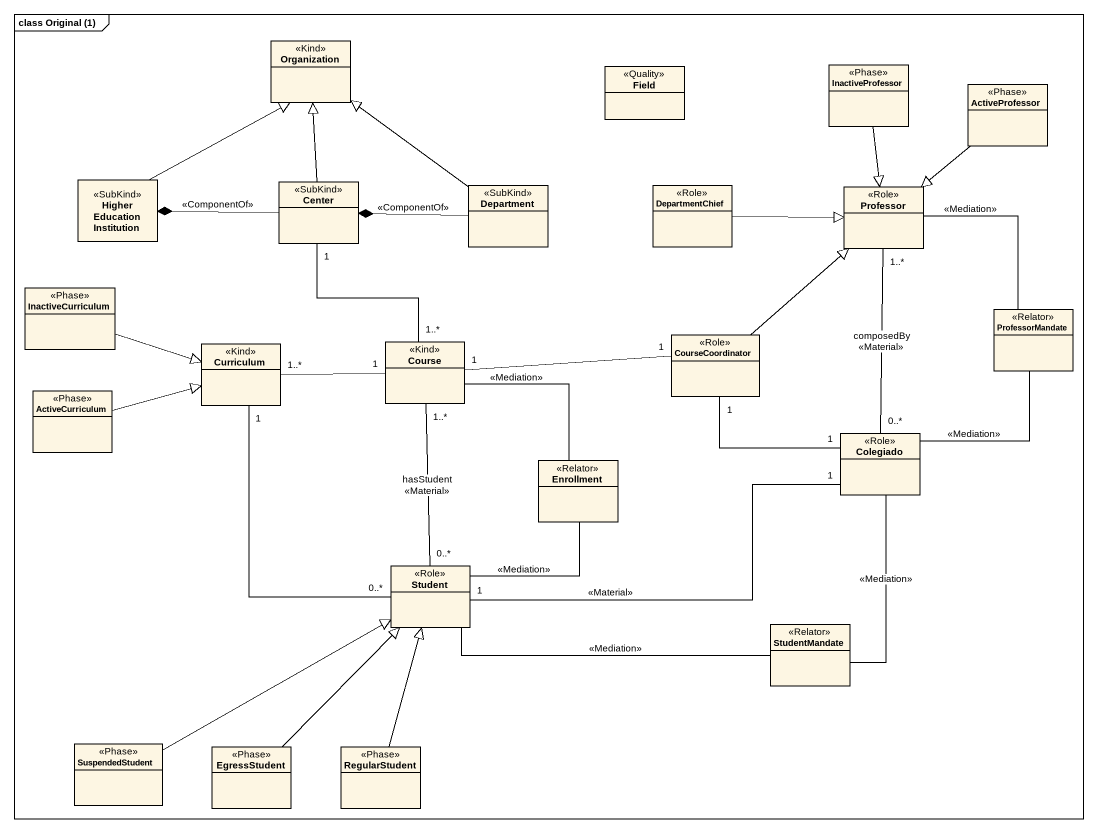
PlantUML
@startuml
mainframe class Original (1)
hide circle
hide empty members
class Organization <<Kind>>
class Field <<Quality>>
class InactiveProfessor <<Phase>>
class ActiveProfessor <<Phase>>
class "Higher Education Institution" as Higher_Education_Institution <<SubKind>>
class Center <<SubKind>>
class Department <<SubKind>>
class DepartmentChief <<Role>>
class Professor <<Role>>
class InactiveCurriculum <<Phase>>
class ProfessorMandate <<Relator>>
class Curriculum <<Kind>>
class Course <<Kind>>
class CourseCoordinator <<Role>>
class ActiveCurriculum <<Phase>>
class Colegiado <<Role>>
class Enrollment <<Relator>>
class Student <<Role>>
class StudentMandate <<Relator>>
class SuspendedStudent <<Phase>>
class EgressStudent <<Phase>>
class RegularStudent <<Phase>>
InactiveProfessor --|> Professor
ActiveProfessor --|> Professor
Higher_Education_Institution -up-|> Organization
Higher_Education_Institution *-right- Center : <<ComponentOf>>
Center -up-|> Organization
Center *-right- Department : <<ComponentOf>>
Department -up-|> Organization
DepartmentChief -right-|> Professor
InactiveCurriculum -right-|> Curriculum
ProfessorMandate -up- Professor : <<Mediation>>
ProfessorMandate -- Colegiado : <<Mediation>>
Curriculum "1..*" -right- "1" Course
Curriculum "1" -- "0..*" Student
Course "1..*" -up- "1" Center
Course "1..*" -- "0..*" Student : hasStudent\n<<Material>>
CourseCoordinator -up-|> Professor
CourseCoordinator "1" -left- "1" Course
ActiveCurriculum -right-|> Curriculum
Colegiado "0..*" -up- "1..*" Professor : composedBy\n<<Material>>
Colegiado "1" -left- "1" CourseCoordinator
Enrollment -up- Course : <<Mediation>>
Enrollment -- Student : <<Mediation>>
Student "1" -right- "1" Colegiado : <<Material>>
Student -right- StudentMandate : <<Mediation>>
StudentMandate -up- Colegiado : <<Mediation>>
SuspendedStudent -right-|> Student
EgressStudent -up-|> Student
RegularStudent -up-|> Student
@enduml
